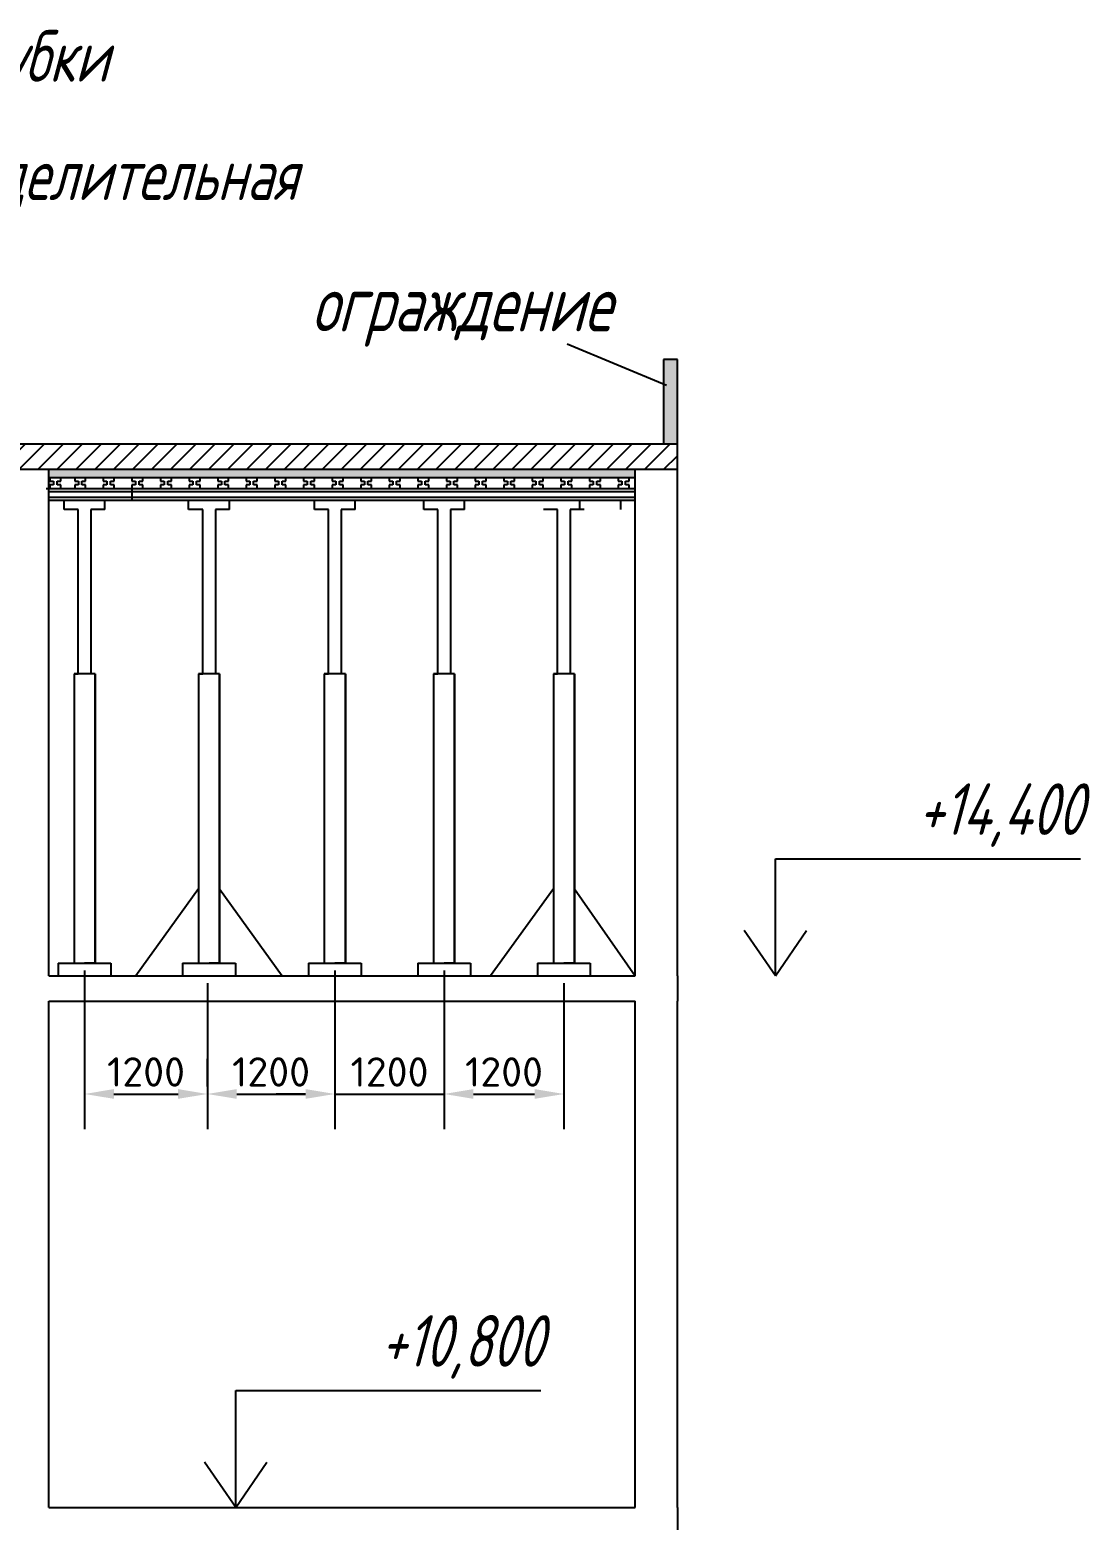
# Model space of a CAD drawing. Header units: millimetres. Extents: x 5763 to 12018931, y 39842 to 3600577.
# Drawn here: x 961939 to 970979, y 758712 to 771424 of the extents above; entities that cross this region are included whole.
import ezdxf

# ---------------------------------------------------------------- set-up
doc = ezdxf.new("R2010")
doc.units = ezdxf.units.MM
doc.layers.add('1SERV2', color=9, linetype='Continuous')
doc.styles.add('dim', font='romans.shx')
doc.styles.get("Standard").update_dxf_attribs({"font": 'romans.shx', "width": 0.7, "oblique": 15, "height": 500})
doc.dimstyles.new('СПДС', dxfattribs={"dimscale": 100, "dimtxt": 2.5, "dimasz": 2.5, "dimexe": 3, "dimexo": 0.625, "dimtad": 1, "dimdec": 0, "dimtxsty": 'dim', "dimcen": 2.5, "dimdle": 2, "dimaunit": 1, "dimadec": 1, "dimazin": 0, "dimtfac": 1, "dimtdec": 0, "dimtix": 1, "dimtmove": 0, "dimatfit": 3, "dimfxl": 3, "dimarcsym": 0})

# ---------------------------------------------------------------- blocks, each defined once
blk = doc.blocks.new('*D458')
at = {"color": 0, "lineweight": -2, "transparency": 16777216}
for p, q in [((963453, 763293), (963453, 762047)), ((964540, 763293), (964540, 762047)), ((963703, 762347), (964290, 762347))]:
    blk.add_line(p, q, dxfattribs=at)
at = {"color": 0, "transparency": 16777216}
for points in [[(963703, 762389), (963703, 762306), (963453, 762347)], [(964290, 762389), (964290, 762306), (964540, 762347)]]:
    blk.add_solid(points, dxfattribs=at)
at = {"layer": 'Defpoints', "color": 0, "transparency": 16777216}
for p in [(963453, 763356), (964540, 763356), (964540, 762347)]:
    blk.add_point(p, dxfattribs=at)
at = {"color": 0, "transparency": 16777216, "insert": (963996, 762535), "char_height": 250, "attachment_point": 5, "style": 'dim'}
blk.add_mtext('1200', dxfattribs=at)
blk = doc.blocks.new('*D466')
at = {"color": 0, "lineweight": -2, "transparency": 16777216}
for p, q in [((964540, 763401), (964540, 762047)), ((965471, 763401), (965471, 762047)), ((964290, 762347), (964040, 762347)), ((964540, 762347), (965471, 762347)), ((965721, 762347), (965971, 762347))]:
    blk.add_line(p, q, dxfattribs=at)
at = {"color": 0, "transparency": 16777216}
for points in [[(964290, 762389), (964290, 762306), (964540, 762347)], [(965721, 762389), (965721, 762306), (965471, 762347)]]:
    blk.add_solid(points, dxfattribs=at)
at = {"layer": 'Defpoints', "color": 0, "transparency": 16777216}
for p in [(964540, 763464), (965471, 763464), (965471, 762347)]:
    blk.add_point(p, dxfattribs=at)
at = {"color": 0, "transparency": 16777216, "insert": (965006, 762535), "char_height": 250, "attachment_point": 5, "style": 'dim'}
blk.add_mtext('1200', dxfattribs=at)
blk = doc.blocks.new('*D457')
at = {"color": 0, "lineweight": -2, "transparency": 16777216}
for p, q in [((965471, 763293), (965471, 762047)), ((966493, 763293), (966493, 762047)), ((965721, 762347), (966243, 762347))]:
    blk.add_line(p, q, dxfattribs=at)
at = {"color": 0, "transparency": 16777216}
for points in [[(965721, 762389), (965721, 762306), (965471, 762347)], [(966243, 762389), (966243, 762306), (966493, 762347)]]:
    blk.add_solid(points, dxfattribs=at)
at = {"layer": 'Defpoints', "color": 0, "transparency": 16777216}
for p in [(965471, 763356), (966493, 763356), (966493, 762347)]:
    blk.add_point(p, dxfattribs=at)
at = {"color": 0, "transparency": 16777216, "insert": (965982, 762535), "char_height": 250, "attachment_point": 5, "style": 'dim'}
blk.add_mtext('1200', dxfattribs=at)
blk = doc.blocks.new('*D467')
at = {"color": 0, "lineweight": -2, "transparency": 16777216}
for p, q in [((962406, 763401), (962406, 762047)), ((963453, 762410), (963453, 762647)), ((962656, 762347), (963203, 762347))]:
    blk.add_line(p, q, dxfattribs=at)
at = {"color": 0, "transparency": 16777216}
for points in [[(962656, 762389), (962656, 762306), (962406, 762347)], [(963203, 762389), (963203, 762306), (963453, 762347)]]:
    blk.add_solid(points, dxfattribs=at)
at = {"layer": 'Defpoints', "color": 0, "transparency": 16777216}
for p in [(962406, 763464), (963453, 762347), (963453, 762347)]:
    blk.add_point(p, dxfattribs=at)
at = {"color": 0, "transparency": 16777216, "insert": (962930, 762535), "char_height": 250, "attachment_point": 5, "style": 'dim'}
blk.add_mtext('1200', dxfattribs=at)

msp = doc.modelspace()

# ---------------------------------------------------------------- hatches: boundary and pattern name
h = msp.add_hatch(color=256)
h.dxf.hatch_style = 1
h.paths.add_polyline_path([(967460.44913, 768611.83633), (967340.44913, 768611.83633), (967340.44913, 767891.83633), (967460.44913, 767891.83633)])
h = msp.add_hatch()
h.set_pattern_fill('ANSI31', color=256, scale=36)
h.set_pattern_definition([(45, (428056.19, 63186.57), (-80.822305, 80.822305), [])])
h.paths.add_polyline_path([(967460.44913, 767891.83633), (959198.44913, 767891.83633), (952160.44913, 767891.83633), (952160.44913, 767675.83633), (967460.44913, 767675.83633)])
h = msp.add_hatch(color=256)
h.dxf.hatch_style = 1
h.paths.add_polyline_path([(961800.44913, 767675.83633), (960408.22418, 767675.83633), (960404.38867, 767605.83633), (961800.44913, 767605.83633)])
h.paths.add_polyline_path([(960408.22418, 767675.83633), (959558.44913, 767675.83633), (959558.44913, 767605.83633), (960062.44913, 767605.83633), (960404.38867, 767605.83633)])
h.paths.add_polyline_path([(967100.44913, 767675.83633), (962100.44913, 767675.83633), (962100.44913, 767605.83633), (967100.44913, 767605.83633)])

# ---------------------------------------------------------------- linework, layer by layer
for p, q in [((967366.85376, 768390.79682), (966519.35712, 768741.53551)), ((967460.44913, 768611.83633), (967340.44913, 768611.83633)), ((967340.44913, 768611.83633), (967340.44913, 767891.83633)), ((967460.44913, 767891.83633), (967460.44913, 768611.83633)), ((959198.44913, 767891.83633), (967460.44913, 767891.83633)), ((967460.44913, 763355.83633), (967460.44913, 767891.83633)), ((952160.44913, 767675.83633), (967460.44913, 767675.83633)), ((959558.44913, 767675.83633), (967100.44913, 767675.83633)), ((962100.44913, 767605.83633), (962100.44913, 767675.83633)), ((962100.44913, 763355.83633), (962100.44913, 767605.83633)), ((962100.44913, 767605.83633), (967100.44913, 767605.83633)), ((962109.38408, 767605.74629), (962109.38408, 767573.98368)), ((962109.38408, 767605.74629), (962109.38408, 767573.98368)), ((962109.38408, 767573.98368), (962140.38408, 767573.98368)), ((962109.38408, 767573.98368), (962140.38408, 767573.98368)), ((962140.38408, 767573.98368), (962140.38408, 767542.98368)), ((962140.38408, 767573.98368), (962140.38408, 767542.98368)), ((962171.38408, 767542.98368), (962171.38408, 767573.98368)), ((962171.38408, 767573.98368), (962202.38408, 767573.98368)), ((962171.38408, 767542.98368), (962171.38408, 767573.98368)), ((962171.38408, 767573.98368), (962202.38408, 767573.98368)), ((962202.38408, 767573.98368), (962202.38408, 767605.74629)), ((962202.38408, 767573.98368), (962202.38408, 767605.74629)), ((962322.20348, 767605.83633), (962322.20348, 767574.07373)), ((962322.20348, 767605.83633), (962322.20348, 767574.07373)), ((962322.20348, 767574.07373), (962353.20348, 767574.07373)), ((962322.20348, 767574.07373), (962353.20348, 767574.07373)), ((962353.20348, 767574.07373), (962353.20348, 767543.07373)), ((962353.20348, 767574.07373), (962353.20348, 767543.07373)), ((962384.20348, 767543.07373), (962384.20348, 767574.07373)), ((962384.20348, 767574.07373), (962415.20348, 767574.07373)), ((962384.20348, 767543.07373), (962384.20348, 767574.07373)), ((962384.20348, 767574.07373), (962415.20348, 767574.07373)), ((962415.20348, 767574.07373), (962415.20348, 767605.83633)), ((962415.20348, 767574.07373), (962415.20348, 767605.83633)), ((962566.02288, 767605.83633), (962566.02288, 767574.07373)), ((962566.02288, 767605.83633), (962566.02288, 767574.07373)), ((962566.02288, 767574.07373), (962597.02288, 767574.07373)), ((962566.02288, 767574.07373), (962597.02288, 767574.07373)), ((962597.02288, 767574.07373), (962597.02288, 767543.07373)), ((962597.02288, 767574.07373), (962597.02288, 767543.07373)), ((962628.02288, 767543.07373), (962628.02288, 767574.07373)), ((962628.02288, 767574.07373), (962659.02288, 767574.07373)), ((962628.02288, 767543.07373), (962628.02288, 767574.07373)), ((962628.02288, 767574.07373), (962659.02288, 767574.07373)), ((962659.02288, 767574.07373), (962659.02288, 767605.83633)), ((962659.02288, 767574.07373), (962659.02288, 767605.83633)), ((962809.84228, 767605.83633), (962809.84228, 767574.07373)), ((962809.84228, 767605.83633), (962809.84228, 767574.07373)), ((962809.84228, 767574.07373), (962840.84228, 767574.07373)), ((962809.84228, 767574.07373), (962840.84228, 767574.07373)), ((962840.84228, 767574.07373), (962840.84228, 767543.07373)), ((962840.84228, 767574.07373), (962840.84228, 767543.07373)), ((962871.84228, 767543.07373), (962871.84228, 767574.07373)), ((962871.84228, 767574.07373), (962902.84228, 767574.07373)), ((962871.84228, 767543.07373), (962871.84228, 767574.07373)), ((962871.84228, 767574.07373), (962902.84228, 767574.07373)), ((962902.84228, 767574.07373), (962902.84228, 767605.83633)), ((962902.84228, 767574.07373), (962902.84228, 767605.83633)), ((963053.66167, 767605.83633), (963053.66167, 767574.07373)), ((963053.66167, 767605.83633), (963053.66167, 767574.07373)), ((963053.66167, 767574.07373), (963084.66167, 767574.07373)), ((963053.66167, 767574.07373), (963084.66167, 767574.07373)), ((963084.66167, 767574.07373), (963084.66167, 767543.07373)), ((963084.66167, 767574.07373), (963084.66167, 767543.07373)), ((963115.66167, 767543.07373), (963115.66167, 767574.07373)), ((963115.66167, 767574.07373), (963146.66167, 767574.07373)), ((963115.66167, 767543.07373), (963115.66167, 767574.07373)), ((963115.66167, 767574.07373), (963146.66167, 767574.07373)), ((963146.66167, 767574.07373), (963146.66167, 767605.83633)), ((963146.66167, 767574.07373), (963146.66167, 767605.83633)), ((963297.48107, 767605.83633), (963297.48107, 767574.07373)), ((963297.48107, 767605.83633), (963297.48107, 767574.07373)), ((963297.48107, 767574.07373), (963328.48107, 767574.07373)), ((963297.48107, 767574.07373), (963328.48107, 767574.07373)), ((963328.48107, 767574.07373), (963328.48107, 767543.07373)), ((963328.48107, 767574.07373), (963328.48107, 767543.07373)), ((963359.48107, 767543.07373), (963359.48107, 767574.07373)), ((963359.48107, 767574.07373), (963390.48107, 767574.07373)), ((963359.48107, 767543.07373), (963359.48107, 767574.07373)), ((963359.48107, 767574.07373), (963390.48107, 767574.07373)), ((963390.48107, 767574.07373), (963390.48107, 767605.83633)), ((963390.48107, 767574.07373), (963390.48107, 767605.83633)), ((963541.30047, 767605.83633), (963541.30047, 767574.07373)), ((963541.30047, 767605.83633), (963541.30047, 767574.07373)), ((963541.30047, 767574.07373), (963572.30047, 767574.07373)), ((963541.30047, 767574.07373), (963572.30047, 767574.07373)), ((963572.30047, 767574.07373), (963572.30047, 767543.07373)), ((963572.30047, 767574.07373), (963572.30047, 767543.07373)), ((963603.30047, 767543.07373), (963603.30047, 767574.07373)), ((963603.30047, 767574.07373), (963634.30047, 767574.07373)), ((963603.30047, 767543.07373), (963603.30047, 767574.07373)), ((963603.30047, 767574.07373), (963634.30047, 767574.07373)), ((963634.30047, 767574.07373), (963634.30047, 767605.83633)), ((963634.30047, 767574.07373), (963634.30047, 767605.83633)), ((963785.11987, 767605.83633), (963785.11987, 767574.07373)), ((963785.11987, 767605.83633), (963785.11987, 767574.07373)), ((963785.11987, 767574.07373), (963816.11987, 767574.07373)), ((963785.11987, 767574.07373), (963816.11987, 767574.07373)), ((963816.11987, 767574.07373), (963816.11987, 767543.07373)), ((963816.11987, 767574.07373), (963816.11987, 767543.07373)), ((963847.11987, 767543.07373), (963847.11987, 767574.07373)), ((963847.11987, 767574.07373), (963878.11987, 767574.07373)), ((963847.11987, 767543.07373), (963847.11987, 767574.07373)), ((963847.11987, 767574.07373), (963878.11987, 767574.07373)), ((963878.11987, 767574.07373), (963878.11987, 767605.83633)), ((963878.11987, 767574.07373), (963878.11987, 767605.83633)), ((964028.93926, 767605.83633), (964028.93926, 767574.07373)), ((964028.93926, 767605.83633), (964028.93926, 767574.07373)), ((964028.93926, 767574.07373), (964059.93926, 767574.07373)), ((964028.93926, 767574.07373), (964059.93926, 767574.07373)), ((964059.93926, 767574.07373), (964059.93926, 767543.07373)), ((964059.93926, 767574.07373), (964059.93926, 767543.07373)), ((964090.93926, 767543.07373), (964090.93926, 767574.07373)), ((964090.93926, 767574.07373), (964121.93926, 767574.07373)), ((964090.93926, 767543.07373), (964090.93926, 767574.07373)), ((964090.93926, 767574.07373), (964121.93926, 767574.07373)), ((964121.93926, 767574.07373), (964121.93926, 767605.83633)), ((964121.93926, 767574.07373), (964121.93926, 767605.83633)), ((964272.75866, 767605.83633), (964272.75866, 767574.07373)), ((964272.75866, 767605.83633), (964272.75866, 767574.07373)), ((964272.75866, 767574.07373), (964303.75866, 767574.07373)), ((964272.75866, 767574.07373), (964303.75866, 767574.07373)), ((964303.75866, 767574.07373), (964303.75866, 767543.07373)), ((964303.75866, 767574.07373), (964303.75866, 767543.07373)), ((964334.75866, 767543.07373), (964334.75866, 767574.07373)), ((964334.75866, 767574.07373), (964365.75866, 767574.07373)), ((964334.75866, 767543.07373), (964334.75866, 767574.07373)), ((964334.75866, 767574.07373), (964365.75866, 767574.07373)), ((964365.75866, 767574.07373), (964365.75866, 767605.83633)), ((964365.75866, 767574.07373), (964365.75866, 767605.83633)), ((964516.57806, 767605.83633), (964516.57806, 767574.07373)), ((964516.57806, 767605.83633), (964516.57806, 767574.07373)), ((964516.57806, 767574.07373), (964547.57806, 767574.07373)), ((964516.57806, 767574.07373), (964547.57806, 767574.07373)), ((964547.57806, 767574.07373), (964547.57806, 767543.07373)), ((964547.57806, 767574.07373), (964547.57806, 767543.07373)), ((964578.57806, 767543.07373), (964578.57806, 767574.07373)), ((964578.57806, 767574.07373), (964609.57806, 767574.07373)), ((964578.57806, 767543.07373), (964578.57806, 767574.07373)), ((964578.57806, 767574.07373), (964609.57806, 767574.07373)), ((964609.57806, 767574.07373), (964609.57806, 767605.83633)), ((964609.57806, 767574.07373), (964609.57806, 767605.83633)), ((964760.39746, 767605.83633), (964760.39746, 767574.07373)), ((964760.39746, 767605.83633), (964760.39746, 767574.07373)), ((964760.39746, 767574.07373), (964791.39746, 767574.07373)), ((964760.39746, 767574.07373), (964791.39746, 767574.07373)), ((964791.39746, 767574.07373), (964791.39746, 767543.07373)), ((964791.39746, 767574.07373), (964791.39746, 767543.07373)), ((964822.39746, 767543.07373), (964822.39746, 767574.07373)), ((964822.39746, 767574.07373), (964853.39746, 767574.07373)), ((964822.39746, 767543.07373), (964822.39746, 767574.07373)), ((964822.39746, 767574.07373), (964853.39746, 767574.07373)), ((964853.39746, 767574.07373), (964853.39746, 767605.83633)), ((964853.39746, 767574.07373), (964853.39746, 767605.83633)), ((965004.21686, 767605.83633), (965004.21686, 767574.07373)), ((965004.21686, 767605.83633), (965004.21686, 767574.07373)), ((965004.21686, 767574.07373), (965035.21686, 767574.07373)), ((965004.21686, 767574.07373), (965035.21686, 767574.07373)), ((965035.21686, 767574.07373), (965035.21686, 767543.07373)), ((965035.21686, 767574.07373), (965035.21686, 767543.07373)), ((965066.21686, 767543.07373), (965066.21686, 767574.07373)), ((965066.21686, 767574.07373), (965097.21686, 767574.07373)), ((965066.21686, 767543.07373), (965066.21686, 767574.07373)), ((965066.21686, 767574.07373), (965097.21686, 767574.07373)), ((965097.21686, 767574.07373), (965097.21686, 767605.83633)), ((965097.21686, 767574.07373), (965097.21686, 767605.83633)), ((965248.03625, 767605.83633), (965248.03625, 767574.07373)), ((965248.03625, 767605.83633), (965248.03625, 767574.07373)), ((965248.03625, 767574.07373), (965279.03625, 767574.07373)), ((965248.03625, 767574.07373), (965279.03625, 767574.07373)), ((965279.03625, 767574.07373), (965279.03625, 767543.07373)), ((965279.03625, 767574.07373), (965279.03625, 767543.07373)), ((965310.03625, 767543.07373), (965310.03625, 767574.07373)), ((965310.03625, 767574.07373), (965341.03625, 767574.07373)), ((965310.03625, 767543.07373), (965310.03625, 767574.07373)), ((965310.03625, 767574.07373), (965341.03625, 767574.07373)), ((965341.03625, 767574.07373), (965341.03625, 767605.83633)), ((965341.03625, 767574.07373), (965341.03625, 767605.83633)), ((965491.85565, 767605.83633), (965491.85565, 767574.07373)), ((965491.85565, 767605.83633), (965491.85565, 767574.07373)), ((965491.85565, 767574.07373), (965522.85565, 767574.07373)), ((965491.85565, 767574.07373), (965522.85565, 767574.07373)), ((965522.85565, 767574.07373), (965522.85565, 767543.07373)), ((965522.85565, 767574.07373), (965522.85565, 767543.07373)), ((965553.85565, 767543.07373), (965553.85565, 767574.07373)), ((965553.85565, 767574.07373), (965584.85565, 767574.07373)), ((965553.85565, 767543.07373), (965553.85565, 767574.07373)), ((965553.85565, 767574.07373), (965584.85565, 767574.07373)), ((965584.85565, 767574.07373), (965584.85565, 767605.83633)), ((965584.85565, 767574.07373), (965584.85565, 767605.83633)), ((965735.67505, 767605.83633), (965735.67505, 767574.07373)), ((965735.67505, 767605.83633), (965735.67505, 767574.07373)), ((965735.67505, 767574.07373), (965766.67505, 767574.07373)), ((965735.67505, 767574.07373), (965766.67505, 767574.07373)), ((965766.67505, 767574.07373), (965766.67505, 767543.07373)), ((965766.67505, 767574.07373), (965766.67505, 767543.07373)), ((965797.67505, 767543.07373), (965797.67505, 767574.07373)), ((965797.67505, 767574.07373), (965828.67505, 767574.07373)), ((965797.67505, 767543.07373), (965797.67505, 767574.07373)), ((965797.67505, 767574.07373), (965828.67505, 767574.07373)), ((965828.67505, 767574.07373), (965828.67505, 767605.83633)), ((965828.67505, 767574.07373), (965828.67505, 767605.83633)), ((965979.49445, 767605.83633), (965979.49445, 767574.07373)), ((965979.49445, 767605.83633), (965979.49445, 767574.07373)), ((965979.49445, 767605.83633), (965979.49445, 767574.07373)), ((965979.49445, 767574.07373), (966010.49445, 767574.07373)), ((965979.49445, 767574.07373), (966010.49445, 767574.07373)), ((965979.49445, 767574.07373), (966010.49445, 767574.07373)), ((966010.49445, 767574.07373), (966010.49445, 767543.07373)), ((966010.49445, 767574.07373), (966010.49445, 767543.07373)), ((966010.49445, 767574.07373), (966010.49445, 767543.07373)), ((966041.49445, 767543.07373), (966041.49445, 767574.07373)), ((966041.49445, 767574.07373), (966072.49445, 767574.07373)), ((966041.49445, 767543.07373), (966041.49445, 767574.07373)), ((966041.49445, 767574.07373), (966072.49445, 767574.07373)), ((966041.49445, 767543.07373), (966041.49445, 767574.07373)), ((966041.49445, 767574.07373), (966072.49445, 767574.07373)), ((966072.49445, 767574.07373), (966072.49445, 767605.83633)), ((966072.49445, 767574.07373), (966072.49445, 767605.83633)), ((966072.49445, 767574.07373), (966072.49445, 767605.83633)), ((966223.31385, 767605.83633), (966223.31385, 767574.07373)), ((966223.31385, 767605.83633), (966223.31385, 767574.07373)), ((966223.31385, 767605.83633), (966223.31385, 767574.07373)), ((966223.31385, 767605.83633), (966223.31385, 767574.07373)), ((966223.31385, 767574.07373), (966254.31385, 767574.07373)), ((966223.31385, 767574.07373), (966254.31385, 767574.07373)), ((966223.31385, 767574.07373), (966254.31385, 767574.07373)), ((966223.31385, 767574.07373), (966254.31385, 767574.07373)), ((966254.31385, 767574.07373), (966254.31385, 767543.07373)), ((966254.31385, 767574.07373), (966254.31385, 767543.07373)), ((966254.31385, 767574.07373), (966254.31385, 767543.07373)), ((966254.31385, 767574.07373), (966254.31385, 767543.07373)), ((966285.31385, 767543.07373), (966285.31385, 767574.07373)), ((966285.31385, 767574.07373), (966316.31385, 767574.07373)), ((966285.31385, 767543.07373), (966285.31385, 767574.07373)), ((966285.31385, 767574.07373), (966316.31385, 767574.07373)), ((966285.31385, 767543.07373), (966285.31385, 767574.07373)), ((966285.31385, 767574.07373), (966316.31385, 767574.07373)), ((966285.31385, 767543.07373), (966285.31385, 767574.07373)), ((966285.31385, 767574.07373), (966316.31385, 767574.07373)), ((966316.31385, 767574.07373), (966316.31385, 767605.83633)), ((966316.31385, 767574.07373), (966316.31385, 767605.83633)), ((966316.31385, 767574.07373), (966316.31385, 767605.83633)), ((966316.31385, 767574.07373), (966316.31385, 767605.83633)), ((966467.13324, 767605.83633), (966467.13324, 767574.07373)), ((966467.13324, 767605.83633), (966467.13324, 767574.07373)), ((966467.13324, 767605.83633), (966467.13324, 767574.07373)), ((966467.13324, 767574.07373), (966498.13324, 767574.07373)), ((966467.13324, 767574.07373), (966498.13324, 767574.07373)), ((966467.13324, 767574.07373), (966498.13324, 767574.07373)), ((966498.13324, 767574.07373), (966498.13324, 767543.07373)), ((966498.13324, 767574.07373), (966498.13324, 767543.07373)), ((966498.13324, 767574.07373), (966498.13324, 767543.07373)), ((966529.13324, 767543.07373), (966529.13324, 767574.07373)), ((966529.13324, 767574.07373), (966560.13324, 767574.07373)), ((966529.13324, 767543.07373), (966529.13324, 767574.07373)), ((966529.13324, 767574.07373), (966560.13324, 767574.07373)), ((966529.13324, 767543.07373), (966529.13324, 767574.07373)), ((966529.13324, 767574.07373), (966560.13324, 767574.07373)), ((966560.13324, 767574.07373), (966560.13324, 767605.83633)), ((966560.13324, 767574.07373), (966560.13324, 767605.83633)), ((966560.13324, 767574.07373), (966560.13324, 767605.83633)), ((966710.95264, 767605.83633), (966710.95264, 767574.07373)), ((966710.95264, 767605.83633), (966710.95264, 767574.07373)), ((966710.95264, 767574.07373), (966741.95264, 767574.07373)), ((966710.95264, 767574.07373), (966741.95264, 767574.07373)), ((966741.95264, 767574.07373), (966741.95264, 767543.07373)), ((966741.95264, 767574.07373), (966741.95264, 767543.07373)), ((966772.95264, 767543.07373), (966772.95264, 767574.07373)), ((966772.95264, 767574.07373), (966803.95264, 767574.07373)), ((966772.95264, 767543.07373), (966772.95264, 767574.07373)), ((966772.95264, 767574.07373), (966803.95264, 767574.07373)), ((966803.95264, 767574.07373), (966803.95264, 767605.83633)), ((966803.95264, 767574.07373), (966803.95264, 767605.83633)), ((966954.77204, 767605.83633), (966954.77204, 767574.07373)), ((966954.77204, 767574.07373), (966985.77204, 767574.07373)), ((966985.77204, 767574.07373), (966985.77204, 767543.07373)), ((967016.77204, 767543.07373), (967016.77204, 767574.07373)), ((967016.77204, 767574.07373), (967047.77204, 767574.07373)), ((967047.77204, 767574.07373), (967047.77204, 767605.83633)), ((967100.44913, 763355.83633), (967100.44913, 767675.83633)), ((962078.38408, 767512.07373), (962109.38408, 767512.07373)), ((962078.38408, 767512.07373), (962109.38408, 767512.07373)), ((962100.44913, 767512.16378), (967100.44913, 767512.16378)), ((962100.44913, 767487.16378), (962809.84228, 767487.16378)), ((962140.38408, 767542.98368), (962109.38408, 767542.98368)), ((962109.38408, 767542.98368), (962109.38408, 767511.98368)), ((962140.38408, 767542.98368), (962109.38408, 767542.98368)), ((962109.38408, 767542.98368), (962109.38408, 767511.98368)), ((962109.38408, 767512.07373), (962140.38408, 767512.07373)), ((962109.38408, 767512.07373), (962140.38408, 767512.07373)), ((962140.38408, 767512.07373), (962171.38408, 767512.07373)), ((962140.38408, 767512.07373), (962171.38408, 767512.07373)), ((962202.38408, 767542.98368), (962171.38408, 767542.98368)), ((962202.38408, 767542.98368), (962171.38408, 767542.98368)), ((962202.38408, 767511.98368), (962202.38408, 767542.98368)), ((962202.38408, 767511.98368), (962202.38408, 767542.98368)), ((962353.20348, 767543.07373), (962322.20348, 767543.07373)), ((962322.20348, 767543.07373), (962322.20348, 767512.07373)), ((962353.20348, 767543.07373), (962322.20348, 767543.07373)), ((962322.20348, 767543.07373), (962322.20348, 767512.07373)), ((962322.20348, 767512.07373), (962353.20348, 767512.07373)), ((962322.20348, 767512.07373), (962353.20348, 767512.07373)), ((962353.20348, 767512.07373), (962384.20348, 767512.07373)), ((962353.20348, 767512.07373), (962384.20348, 767512.07373)), ((962415.20348, 767543.07373), (962384.20348, 767543.07373)), ((962415.20348, 767543.07373), (962384.20348, 767543.07373)), ((962384.20348, 767512.07373), (962415.20348, 767512.07373)), ((962384.20348, 767512.07373), (962415.20348, 767512.07373)), ((962415.20348, 767512.07373), (962415.20348, 767543.07373)), ((962415.20348, 767512.07373), (962415.20348, 767543.07373)), ((962597.02288, 767543.07373), (962566.02288, 767543.07373)), ((962566.02288, 767543.07373), (962566.02288, 767512.07373)), ((962597.02288, 767543.07373), (962566.02288, 767543.07373)), ((962566.02288, 767543.07373), (962566.02288, 767512.07373)), ((962566.02288, 767512.07373), (962597.02288, 767512.07373)), ((962566.02288, 767512.07373), (962597.02288, 767512.07373)), ((962597.02288, 767512.07373), (962628.02288, 767512.07373)), ((962597.02288, 767512.07373), (962628.02288, 767512.07373)), ((962659.02288, 767543.07373), (962628.02288, 767543.07373)), ((962659.02288, 767543.07373), (962628.02288, 767543.07373)), ((962628.02288, 767512.07373), (962659.02288, 767512.07373)), ((962628.02288, 767512.07373), (962659.02288, 767512.07373)), ((962659.02288, 767512.07373), (962659.02288, 767543.07373)), ((962659.02288, 767512.07373), (962659.02288, 767543.07373)), ((962840.84228, 767543.07373), (962809.84228, 767543.07373)), ((962809.84228, 767543.07373), (962809.84228, 767512.07373)), ((962840.84228, 767543.07373), (962809.84228, 767543.07373)), ((962809.84228, 767543.07373), (962809.84228, 767512.07373)), ((962809.84228, 767512.07373), (962840.84228, 767512.07373)), ((962809.84228, 767512.07373), (962840.84228, 767512.07373)), ((962809.84228, 767512.07373), (962809.84228, 767412.16378)), ((962809.84228, 767487.16378), (967100.44913, 767487.16378)), ((962840.84228, 767512.07373), (962871.84228, 767512.07373)), ((962840.84228, 767512.07373), (962871.84228, 767512.07373)), ((962902.84228, 767543.07373), (962871.84228, 767543.07373)), ((962902.84228, 767543.07373), (962871.84228, 767543.07373)), ((962871.84228, 767512.07373), (962902.84228, 767512.07373)), ((962871.84228, 767512.07373), (962902.84228, 767512.07373)), ((962902.84228, 767512.07373), (962902.84228, 767543.07373)), ((962902.84228, 767512.07373), (962902.84228, 767543.07373)), ((963084.66167, 767543.07373), (963053.66167, 767543.07373)), ((963053.66167, 767543.07373), (963053.66167, 767512.07373)), ((963084.66167, 767543.07373), (963053.66167, 767543.07373)), ((963053.66167, 767543.07373), (963053.66167, 767512.07373)), ((963053.66167, 767512.07373), (963084.66167, 767512.07373)), ((963053.66167, 767512.07373), (963084.66167, 767512.07373)), ((963084.66167, 767512.07373), (963115.66167, 767512.07373)), ((963084.66167, 767512.07373), (963115.66167, 767512.07373)), ((963146.66167, 767543.07373), (963115.66167, 767543.07373)), ((963146.66167, 767543.07373), (963115.66167, 767543.07373)), ((963115.66167, 767512.07373), (963146.66167, 767512.07373)), ((963115.66167, 767512.07373), (963146.66167, 767512.07373)), ((963146.66167, 767512.07373), (963146.66167, 767543.07373)), ((963146.66167, 767512.07373), (963146.66167, 767543.07373)), ((963328.48107, 767543.07373), (963297.48107, 767543.07373)), ((963297.48107, 767543.07373), (963297.48107, 767512.07373)), ((963328.48107, 767543.07373), (963297.48107, 767543.07373)), ((963297.48107, 767543.07373), (963297.48107, 767512.07373)), ((963297.48107, 767512.07373), (963328.48107, 767512.07373)), ((963297.48107, 767512.07373), (963328.48107, 767512.07373)), ((963328.48107, 767512.07373), (963359.48107, 767512.07373)), ((963328.48107, 767512.07373), (963359.48107, 767512.07373)), ((963390.48107, 767543.07373), (963359.48107, 767543.07373)), ((963390.48107, 767543.07373), (963359.48107, 767543.07373)), ((963359.48107, 767512.07373), (963390.48107, 767512.07373)), ((963359.48107, 767512.07373), (963390.48107, 767512.07373)), ((963390.48107, 767512.07373), (963390.48107, 767543.07373)), ((963390.48107, 767512.07373), (963390.48107, 767543.07373)), ((963572.30047, 767543.07373), (963541.30047, 767543.07373)), ((963541.30047, 767543.07373), (963541.30047, 767512.07373)), ((963572.30047, 767543.07373), (963541.30047, 767543.07373)), ((963541.30047, 767543.07373), (963541.30047, 767512.07373)), ((963541.30047, 767512.07373), (963572.30047, 767512.07373)), ((963541.30047, 767512.07373), (963572.30047, 767512.07373)), ((963572.30047, 767512.07373), (963603.30047, 767512.07373)), ((963572.30047, 767512.07373), (963603.30047, 767512.07373)), ((963634.30047, 767543.07373), (963603.30047, 767543.07373)), ((963634.30047, 767543.07373), (963603.30047, 767543.07373)), ((963603.30047, 767512.07373), (963634.30047, 767512.07373)), ((963603.30047, 767512.07373), (963634.30047, 767512.07373)), ((963634.30047, 767512.07373), (963634.30047, 767543.07373)), ((963634.30047, 767512.07373), (963634.30047, 767543.07373)), ((963816.11987, 767543.07373), (963785.11987, 767543.07373)), ((963785.11987, 767543.07373), (963785.11987, 767512.07373)), ((963816.11987, 767543.07373), (963785.11987, 767543.07373)), ((963785.11987, 767543.07373), (963785.11987, 767512.07373)), ((963785.11987, 767512.07373), (963816.11987, 767512.07373)), ((963785.11987, 767512.07373), (963816.11987, 767512.07373)), ((963816.11987, 767512.07373), (963847.11987, 767512.07373)), ((963816.11987, 767512.07373), (963847.11987, 767512.07373)), ((963878.11987, 767543.07373), (963847.11987, 767543.07373)), ((963878.11987, 767543.07373), (963847.11987, 767543.07373)), ((963847.11987, 767512.07373), (963878.11987, 767512.07373)), ((963847.11987, 767512.07373), (963878.11987, 767512.07373)), ((963878.11987, 767512.07373), (963878.11987, 767543.07373)), ((963878.11987, 767512.07373), (963878.11987, 767543.07373)), ((964059.93926, 767543.07373), (964028.93926, 767543.07373)), ((964028.93926, 767543.07373), (964028.93926, 767512.07373)), ((964059.93926, 767543.07373), (964028.93926, 767543.07373)), ((964028.93926, 767543.07373), (964028.93926, 767512.07373)), ((964028.93926, 767512.07373), (964059.93926, 767512.07373)), ((964028.93926, 767512.07373), (964059.93926, 767512.07373)), ((964059.93926, 767512.07373), (964090.93926, 767512.07373)), ((964059.93926, 767512.07373), (964090.93926, 767512.07373)), ((964121.93926, 767543.07373), (964090.93926, 767543.07373)), ((964121.93926, 767543.07373), (964090.93926, 767543.07373)), ((964090.93926, 767512.07373), (964121.93926, 767512.07373)), ((964090.93926, 767512.07373), (964121.93926, 767512.07373)), ((964121.93926, 767512.07373), (964121.93926, 767543.07373)), ((964121.93926, 767512.07373), (964121.93926, 767543.07373)), ((964303.75866, 767543.07373), (964272.75866, 767543.07373)), ((964272.75866, 767543.07373), (964272.75866, 767512.07373)), ((964303.75866, 767543.07373), (964272.75866, 767543.07373)), ((964272.75866, 767543.07373), (964272.75866, 767512.07373)), ((964272.75866, 767512.07373), (964303.75866, 767512.07373)), ((964272.75866, 767512.07373), (964303.75866, 767512.07373)), ((964303.75866, 767512.07373), (964334.75866, 767512.07373)), ((964303.75866, 767512.07373), (964334.75866, 767512.07373)), ((964365.75866, 767543.07373), (964334.75866, 767543.07373)), ((964365.75866, 767543.07373), (964334.75866, 767543.07373)), ((964334.75866, 767512.07373), (964365.75866, 767512.07373)), ((964334.75866, 767512.07373), (964365.75866, 767512.07373)), ((964365.75866, 767512.07373), (964365.75866, 767543.07373)), ((964365.75866, 767512.07373), (964365.75866, 767543.07373)), ((964547.57806, 767543.07373), (964516.57806, 767543.07373)), ((964516.57806, 767543.07373), (964516.57806, 767512.07373)), ((964547.57806, 767543.07373), (964516.57806, 767543.07373)), ((964516.57806, 767543.07373), (964516.57806, 767512.07373)), ((964516.57806, 767512.07373), (964547.57806, 767512.07373)), ((964516.57806, 767512.07373), (964547.57806, 767512.07373)), ((964547.57806, 767512.07373), (964578.57806, 767512.07373)), ((964547.57806, 767512.07373), (964578.57806, 767512.07373)), ((964609.57806, 767543.07373), (964578.57806, 767543.07373)), ((964609.57806, 767543.07373), (964578.57806, 767543.07373)), ((964578.57806, 767512.07373), (964609.57806, 767512.07373)), ((964578.57806, 767512.07373), (964609.57806, 767512.07373)), ((964609.57806, 767512.07373), (964609.57806, 767543.07373)), ((964609.57806, 767512.07373), (964609.57806, 767543.07373)), ((964791.39746, 767543.07373), (964760.39746, 767543.07373)), ((964760.39746, 767543.07373), (964760.39746, 767512.07373)), ((964791.39746, 767543.07373), (964760.39746, 767543.07373)), ((964760.39746, 767543.07373), (964760.39746, 767512.07373)), ((964760.39746, 767512.07373), (964791.39746, 767512.07373)), ((964760.39746, 767512.07373), (964791.39746, 767512.07373)), ((964791.39746, 767512.07373), (964822.39746, 767512.07373)), ((964791.39746, 767512.07373), (964822.39746, 767512.07373)), ((964853.39746, 767543.07373), (964822.39746, 767543.07373)), ((964853.39746, 767543.07373), (964822.39746, 767543.07373)), ((964822.39746, 767512.07373), (964853.39746, 767512.07373)), ((964822.39746, 767512.07373), (964853.39746, 767512.07373)), ((964853.39746, 767512.07373), (964853.39746, 767543.07373)), ((964853.39746, 767512.07373), (964853.39746, 767543.07373)), ((965035.21686, 767543.07373), (965004.21686, 767543.07373)), ((965004.21686, 767543.07373), (965004.21686, 767512.07373)), ((965035.21686, 767543.07373), (965004.21686, 767543.07373)), ((965004.21686, 767543.07373), (965004.21686, 767512.07373)), ((965004.21686, 767512.07373), (965035.21686, 767512.07373)), ((965004.21686, 767512.07373), (965035.21686, 767512.07373)), ((965035.21686, 767512.07373), (965066.21686, 767512.07373)), ((965035.21686, 767512.07373), (965066.21686, 767512.07373)), ((965097.21686, 767543.07373), (965066.21686, 767543.07373)), ((965097.21686, 767543.07373), (965066.21686, 767543.07373)), ((965066.21686, 767512.07373), (965097.21686, 767512.07373)), ((965066.21686, 767512.07373), (965097.21686, 767512.07373)), ((965097.21686, 767512.07373), (965097.21686, 767543.07373)), ((965097.21686, 767512.07373), (965097.21686, 767543.07373)), ((965279.03625, 767543.07373), (965248.03625, 767543.07373)), ((965248.03625, 767543.07373), (965248.03625, 767512.07373)), ((965279.03625, 767543.07373), (965248.03625, 767543.07373)), ((965248.03625, 767543.07373), (965248.03625, 767512.07373)), ((965248.03625, 767512.07373), (965279.03625, 767512.07373)), ((965248.03625, 767512.07373), (965279.03625, 767512.07373)), ((965279.03625, 767512.07373), (965310.03625, 767512.07373)), ((965279.03625, 767512.07373), (965310.03625, 767512.07373)), ((965341.03625, 767543.07373), (965310.03625, 767543.07373)), ((965341.03625, 767543.07373), (965310.03625, 767543.07373)), ((965310.03625, 767512.07373), (965341.03625, 767512.07373)), ((965310.03625, 767512.07373), (965341.03625, 767512.07373)), ((965341.03625, 767512.07373), (965341.03625, 767543.07373)), ((965341.03625, 767512.07373), (965341.03625, 767543.07373)), ((965522.85565, 767543.07373), (965491.85565, 767543.07373)), ((965491.85565, 767543.07373), (965491.85565, 767512.07373)), ((965522.85565, 767543.07373), (965491.85565, 767543.07373)), ((965491.85565, 767543.07373), (965491.85565, 767512.07373)), ((965491.85565, 767512.07373), (965522.85565, 767512.07373)), ((965491.85565, 767512.07373), (965522.85565, 767512.07373)), ((965522.85565, 767512.07373), (965553.85565, 767512.07373)), ((965522.85565, 767512.07373), (965553.85565, 767512.07373)), ((965584.85565, 767543.07373), (965553.85565, 767543.07373)), ((965584.85565, 767543.07373), (965553.85565, 767543.07373)), ((965553.85565, 767512.07373), (965584.85565, 767512.07373)), ((965553.85565, 767512.07373), (965584.85565, 767512.07373)), ((965584.85565, 767512.07373), (965584.85565, 767543.07373)), ((965584.85565, 767512.07373), (965584.85565, 767543.07373)), ((965766.67505, 767543.07373), (965735.67505, 767543.07373)), ((965735.67505, 767543.07373), (965735.67505, 767512.07373)), ((965766.67505, 767543.07373), (965735.67505, 767543.07373)), ((965735.67505, 767543.07373), (965735.67505, 767512.07373)), ((965735.67505, 767512.07373), (965766.67505, 767512.07373)), ((965735.67505, 767512.07373), (965766.67505, 767512.07373)), ((965766.67505, 767512.07373), (965797.67505, 767512.07373)), ((965766.67505, 767512.07373), (965797.67505, 767512.07373)), ((965828.67505, 767543.07373), (965797.67505, 767543.07373)), ((965828.67505, 767543.07373), (965797.67505, 767543.07373)), ((965797.67505, 767512.07373), (965828.67505, 767512.07373)), ((965797.67505, 767512.07373), (965828.67505, 767512.07373)), ((965828.67505, 767512.07373), (965828.67505, 767543.07373)), ((965828.67505, 767512.07373), (965828.67505, 767543.07373)), ((966010.49445, 767543.07373), (965979.49445, 767543.07373)), ((965979.49445, 767543.07373), (965979.49445, 767512.07373)), ((966010.49445, 767543.07373), (965979.49445, 767543.07373)), ((965979.49445, 767543.07373), (965979.49445, 767512.07373)), ((966010.49445, 767543.07373), (965979.49445, 767543.07373)), ((965979.49445, 767543.07373), (965979.49445, 767512.07373)), ((965979.49445, 767512.07373), (966010.49445, 767512.07373)), ((965979.49445, 767512.07373), (966010.49445, 767512.07373)), ((965979.49445, 767512.07373), (966010.49445, 767512.07373)), ((966010.49445, 767512.07373), (966041.49445, 767512.07373)), ((966010.49445, 767512.07373), (966041.49445, 767512.07373)), ((966010.49445, 767512.07373), (966041.49445, 767512.07373)), ((966072.49445, 767543.07373), (966041.49445, 767543.07373)), ((966072.49445, 767543.07373), (966041.49445, 767543.07373)), ((966072.49445, 767543.07373), (966041.49445, 767543.07373)), ((966041.49445, 767512.07373), (966072.49445, 767512.07373)), ((966041.49445, 767512.07373), (966072.49445, 767512.07373)), ((966041.49445, 767512.07373), (966072.49445, 767512.07373)), ((966072.49445, 767512.07373), (966072.49445, 767543.07373)), ((966072.49445, 767512.07373), (966072.49445, 767543.07373)), ((966072.49445, 767512.07373), (966072.49445, 767543.07373)), ((966254.31385, 767543.07373), (966223.31385, 767543.07373)), ((966223.31385, 767543.07373), (966223.31385, 767512.07373)), ((966254.31385, 767543.07373), (966223.31385, 767543.07373)), ((966223.31385, 767543.07373), (966223.31385, 767512.07373)), ((966254.31385, 767543.07373), (966223.31385, 767543.07373)), ((966223.31385, 767543.07373), (966223.31385, 767512.07373)), ((966254.31385, 767543.07373), (966223.31385, 767543.07373)), ((966223.31385, 767543.07373), (966223.31385, 767512.07373)), ((966223.31385, 767512.07373), (966254.31385, 767512.07373)), ((966223.31385, 767512.07373), (966254.31385, 767512.07373)), ((966223.31385, 767512.07373), (966254.31385, 767512.07373)), ((966223.31385, 767512.07373), (966254.31385, 767512.07373)), ((966254.31385, 767512.07373), (966285.31385, 767512.07373)), ((966254.31385, 767512.07373), (966285.31385, 767512.07373)), ((966254.31385, 767512.07373), (966285.31385, 767512.07373)), ((966254.31385, 767512.07373), (966285.31385, 767512.07373)), ((966316.31385, 767543.07373), (966285.31385, 767543.07373)), ((966316.31385, 767543.07373), (966285.31385, 767543.07373)), ((966316.31385, 767543.07373), (966285.31385, 767543.07373)), ((966316.31385, 767543.07373), (966285.31385, 767543.07373)), ((966285.31385, 767512.07373), (966316.31385, 767512.07373)), ((966285.31385, 767512.07373), (966316.31385, 767512.07373)), ((966285.31385, 767512.07373), (966316.31385, 767512.07373)), ((966285.31385, 767512.07373), (966316.31385, 767512.07373)), ((966316.31385, 767512.07373), (966316.31385, 767543.07373)), ((966316.31385, 767512.07373), (966316.31385, 767543.07373)), ((966316.31385, 767512.07373), (966316.31385, 767543.07373)), ((966316.31385, 767512.07373), (966316.31385, 767543.07373)), ((966498.13324, 767543.07373), (966467.13324, 767543.07373)), ((966467.13324, 767543.07373), (966467.13324, 767512.07373)), ((966498.13324, 767543.07373), (966467.13324, 767543.07373)), ((966467.13324, 767543.07373), (966467.13324, 767512.07373)), ((966498.13324, 767543.07373), (966467.13324, 767543.07373)), ((966467.13324, 767543.07373), (966467.13324, 767512.07373)), ((966467.13324, 767512.07373), (966498.13324, 767512.07373)), ((966467.13324, 767512.07373), (966498.13324, 767512.07373)), ((966467.13324, 767512.07373), (966498.13324, 767512.07373)), ((966498.13324, 767512.07373), (966529.13324, 767512.07373)), ((966498.13324, 767512.07373), (966529.13324, 767512.07373)), ((966498.13324, 767512.07373), (966529.13324, 767512.07373)), ((966560.13324, 767543.07373), (966529.13324, 767543.07373)), ((966560.13324, 767543.07373), (966529.13324, 767543.07373)), ((966560.13324, 767543.07373), (966529.13324, 767543.07373)), ((966529.13324, 767512.07373), (966560.13324, 767512.07373)), ((966529.13324, 767512.07373), (966560.13324, 767512.07373)), ((966529.13324, 767512.07373), (966560.13324, 767512.07373)), ((966560.13324, 767512.07373), (966560.13324, 767543.07373)), ((966560.13324, 767512.07373), (966560.13324, 767543.07373)), ((966560.13324, 767512.07373), (966560.13324, 767543.07373)), ((966741.95264, 767543.07373), (966710.95264, 767543.07373)), ((966710.95264, 767543.07373), (966710.95264, 767512.07373)), ((966741.95264, 767543.07373), (966710.95264, 767543.07373)), ((966710.95264, 767543.07373), (966710.95264, 767512.07373)), ((966710.95264, 767512.07373), (966741.95264, 767512.07373)), ((966710.95264, 767512.07373), (966741.95264, 767512.07373)), ((966741.95264, 767512.07373), (966772.95264, 767512.07373)), ((966741.95264, 767512.07373), (966772.95264, 767512.07373)), ((966803.95264, 767543.07373), (966772.95264, 767543.07373)), ((966803.95264, 767543.07373), (966772.95264, 767543.07373)), ((966772.95264, 767512.07373), (966803.95264, 767512.07373)), ((966772.95264, 767512.07373), (966803.95264, 767512.07373)), ((966803.95264, 767512.07373), (966803.95264, 767543.07373)), ((966803.95264, 767512.07373), (966803.95264, 767543.07373)), ((966985.77204, 767543.07373), (966954.77204, 767543.07373)), ((966954.77204, 767543.07373), (966954.77204, 767512.07373)), ((966954.77204, 767512.07373), (966985.77204, 767512.07373)), ((966985.77204, 767512.07373), (967016.77204, 767512.07373)), ((967047.77204, 767543.07373), (967016.77204, 767543.07373)), ((967016.77204, 767512.07373), (967047.77204, 767512.07373)), ((967047.77204, 767512.07373), (967047.77204, 767543.07373)), ((962100.44913, 767437.16378), (962809.84228, 767437.16378)), ((962100.44913, 767412.16378), (967100.44913, 767412.16378)), ((962232.10637, 767333.37222), (962232.10637, 767412.16378)), ((962352.10637, 767333.37222), (962232.10637, 767333.37222)), ((962580.10637, 767333.37222), (962460.10637, 767333.37222)), ((962580.10637, 767333.37222), (962580.10637, 767412.16378)), ((962809.84228, 767437.16378), (967100.44913, 767437.16378)), ((963293.15407, 767333.37222), (963293.15407, 767412.16378)), ((963413.15407, 767333.37222), (963293.15407, 767333.37222)), ((963641.15407, 767333.37222), (963521.15407, 767333.37222)), ((963641.15407, 767333.37222), (963641.15407, 767412.16378)), ((964365.75866, 767333.37222), (964365.75866, 767412.16378)), ((964485.75866, 767333.37222), (964365.75866, 767333.37222)), ((964713.75866, 767333.37222), (964593.75866, 767333.37222)), ((964713.75866, 767333.37222), (964713.75866, 767412.16378)), ((965297.28452, 767333.37222), (965297.28452, 767412.16378)), ((965417.28452, 767333.37222), (965297.28452, 767333.37222)), ((965645.28452, 767333.37222), (965525.28452, 767333.37222)), ((965645.28452, 767333.37222), (965645.28452, 767412.16378)), ((966438.58445, 767333.37222), (966318.58445, 767333.37222)), ((966666.58445, 767333.37222), (966546.58445, 767333.37222)), ((966629.18599, 767333.37222), (966629.18599, 767412.16378)), ((966977.18599, 767333.37222), (966977.18599, 767412.16378)), ((968295.76185, 763355.83633), (968295.76185, 764352.81893)), ((968295.76185, 764352.81893), (970896.27723, 764352.81893)), ((963377.15407, 764096.56978), (962842.23376, 763355.83633)), ((963557.15407, 764096.56978), (964092.07439, 763355.83633)), ((966402.58445, 764096.56978), (965867.66413, 763355.83633)), ((966582.58445, 764096.56978), (967100.44913, 763355.83633)), ((968295.76185, 763355.83633), (968029.58668, 763742.72273)), ((968295.76185, 763355.83633), (968561.93702, 763742.72273)), ((962181.10637, 763463.83633), (962181.10637, 763355.83633)), ((963242.15407, 763463.83633), (963242.15407, 763355.83633)), ((964314.75866, 763463.83633), (964314.75866, 763355.83633)), ((965246.28452, 763463.83633), (965246.28452, 763355.83633)), ((966267.58445, 763463.83633), (966267.58445, 763355.83633)), ((962100.44913, 763355.83633), (967100.44913, 763355.83633)), ((967460.44913, 763355.83633), (967460.44913, 763139.83633)), ((962100.44913, 758819.83633), (962100.44913, 763139.83633)), ((962100.44913, 763139.83633), (967100.44913, 763139.83633)), ((967100.44913, 758819.83633), (967100.44913, 763139.83633)), ((967460.44913, 758819.83633), (967460.44913, 763139.83633)), ((963695.00748, 758819.83633), (963695.00748, 759816.81893)), ((963695.00748, 759816.81893), (966295.52286, 759816.81893)), ((963695.00748, 758819.83633), (963428.83231, 759206.72273)), ((963695.00748, 758819.83633), (963961.18265, 759206.72273)), ((962100.44913, 758819.83633), (967100.44913, 758819.83633)), ((967460.44913, 758819.83633), (967460.44913, 758603.83633))]:
    msp.add_line(p, q)
at = {"color": 0}
for p, q in [((962352.10637, 767023.52529), (962352.10637, 767333.37222)), ((962460.10637, 767333.37222), (962460.10637, 767023.52529)), ((963413.15407, 767023.52529), (963413.15407, 767333.37222)), ((963521.15407, 767333.37222), (963521.15407, 767023.52529)), ((964485.75866, 767023.52529), (964485.75866, 767333.37222)), ((964593.75866, 767333.37222), (964593.75866, 767023.52529)), ((965417.28452, 767023.52529), (965417.28452, 767333.37222)), ((965525.28452, 767333.37222), (965525.28452, 767023.52529)), ((966438.58445, 767023.52529), (966438.58445, 767333.37222)), ((966546.58445, 767333.37222), (966546.58445, 767023.52529)), ((962352.10637, 765929.83633), (962352.10637, 767023.52529)), ((962460.10637, 767023.52529), (962460.10637, 765929.83633)), ((963413.15407, 765929.83633), (963413.15407, 767023.52529)), ((963521.15407, 767023.52529), (963521.15407, 765929.83633)), ((964485.75866, 765929.83633), (964485.75866, 767023.52529)), ((964593.75866, 767023.52529), (964593.75866, 765929.83633)), ((965417.28452, 765929.83633), (965417.28452, 767023.52529)), ((965525.28452, 767023.52529), (965525.28452, 765929.83633)), ((966438.58445, 765929.83633), (966438.58445, 767023.52529)), ((966546.58445, 767023.52529), (966546.58445, 765929.83633)), ((962496.10637, 765929.83633), (962316.10637, 765929.83633)), ((962316.10637, 765929.83633), (962316.10637, 763463.83633)), ((962316.10637, 765929.83633), (962352.10637, 765929.83633)), ((962496.10637, 765929.83633), (962496.10637, 763463.83633)), ((962496.10637, 763463.83633), (962496.10637, 765929.83633)), ((963557.15407, 765929.83633), (963377.15407, 765929.83633)), ((963377.15407, 765929.83633), (963377.15407, 763463.83633)), ((963377.15407, 765929.83633), (963413.15407, 765929.83633)), ((963557.15407, 765929.83633), (963557.15407, 763463.83633)), ((963557.15407, 763463.83633), (963557.15407, 765929.83633)), ((964629.75866, 765929.83633), (964449.75866, 765929.83633)), ((964449.75866, 765929.83633), (964449.75866, 763463.83633)), ((964449.75866, 765929.83633), (964485.75866, 765929.83633)), ((964629.75866, 765929.83633), (964629.75866, 763463.83633)), ((964629.75866, 763463.83633), (964629.75866, 765929.83633)), ((965561.28452, 765929.83633), (965381.28452, 765929.83633)), ((965381.28452, 765929.83633), (965381.28452, 763463.83633)), ((965381.28452, 765929.83633), (965417.28452, 765929.83633)), ((965561.28452, 765929.83633), (965561.28452, 763463.83633)), ((965561.28452, 763463.83633), (965561.28452, 765929.83633)), ((966582.58445, 765929.83633), (966402.58445, 765929.83633)), ((966402.58445, 765929.83633), (966402.58445, 763463.83633)), ((966402.58445, 765929.83633), (966438.58445, 765929.83633)), ((966582.58445, 765929.83633), (966582.58445, 763463.83633)), ((966582.58445, 763463.83633), (966582.58445, 765929.83633)), ((962181.10637, 763463.83633), (962316.10637, 763463.83633)), ((962316.10637, 763463.83633), (962496.10637, 763463.83633)), ((962316.10637, 763463.83633), (962406.10637, 763463.83633)), ((962496.10637, 763463.83633), (962406.10637, 763463.83633)), ((962406.10637, 763463.83633), (962631.10637, 763463.83633)), ((962631.10637, 763463.83633), (962631.10637, 763355.83633)), ((963242.15407, 763463.83633), (963377.15407, 763463.83633)), ((963377.15407, 763463.83633), (963557.15407, 763463.83633)), ((963377.15407, 763463.83633), (963467.15407, 763463.83633)), ((963557.15407, 763463.83633), (963467.15407, 763463.83633)), ((963467.15407, 763463.83633), (963692.15407, 763463.83633)), ((963692.15407, 763463.83633), (963692.15407, 763355.83633)), ((964314.75866, 763463.83633), (964449.75866, 763463.83633)), ((964449.75866, 763463.83633), (964629.75866, 763463.83633)), ((964449.75866, 763463.83633), (964539.75866, 763463.83633)), ((964629.75866, 763463.83633), (964539.75866, 763463.83633)), ((964539.75866, 763463.83633), (964764.75866, 763463.83633)), ((964764.75866, 763463.83633), (964764.75866, 763355.83633)), ((965246.28452, 763463.83633), (965381.28452, 763463.83633)), ((965381.28452, 763463.83633), (965561.28452, 763463.83633)), ((965381.28452, 763463.83633), (965471.28452, 763463.83633)), ((965561.28452, 763463.83633), (965471.28452, 763463.83633)), ((965471.28452, 763463.83633), (965696.28452, 763463.83633)), ((965696.28452, 763463.83633), (965696.28452, 763355.83633)), ((966267.58445, 763463.83633), (966402.58445, 763463.83633)), ((966402.58445, 763463.83633), (966582.58445, 763463.83633)), ((966402.58445, 763463.83633), (966492.58445, 763463.83633)), ((966582.58445, 763463.83633), (966492.58445, 763463.83633)), ((966492.58445, 763463.83633), (966717.58445, 763463.83633)), ((966717.58445, 763463.83633), (966717.58445, 763355.83633))]:
    msp.add_line(p, q, dxfattribs=at)

# ---------------------------------------------------------------- texts
at = {"insert": (964339.64566, 769331.89288), "char_height": 480, "attachment_point": 1}
msp.add_mtext_dynamic_manual_height_columns('ограждение', width=1391.6483977, gutter_width=2500, heights=[0], dxfattribs=at)
at = {"layer": '1SERV2', "color": 7}
for s, insert, char_height, width, attachment_point in [('щит опалубки', (959774.17811, 771421.26325), 439.5696516, 4329.25986, 1), ('распределительная балка', (960344.64532, 770411.58996), 439.5696516, 4329.25986, 1), ('+14,400', (970918.11724, 764996.71811), 439.569652, 3652.9255278, 3), ('+10,800', (966317.36287, 760460.71811), 439.569652, 3652.9255278, 3)]:
    msp.add_mtext(s, dxfattribs=dict(at, insert=insert, char_height=char_height, width=width, attachment_point=attachment_point))

# ---------------------------------------------------------------- dimensions: what is measured, and where the dimension line sits
for base, p1, p2, picture, middle in [((963453.00812, 762347.38901), (962406.10637, 763463.83633), (963453.00812, 762347.38901), '*D467', (962929.55725, 762534.88901)), ((965471.28452, 762347.38901), (964539.75866, 763463.83633), (965471.28452, 763463.83633), '*D466', (965005.52159, 762534.88901)), ((964539.75866, 762347.38901), (963453.00812, 763355.83633), (964539.75866, 763355.83633), '*D458', (963996.38339, 762534.88901)), ((966492.58445, 762347.38901), (965471.28452, 763355.83633), (966492.58445, 763355.83633), '*D457', (965981.93448, 762534.88901))]:
    dim = msp.add_linear_dim(base=base, p1=p1, p2=p2, text='1200', dimstyle='СПДС')
    dim.commit()
    dim.dimension.update_dxf_attribs({"geometry": picture, "text_midpoint": middle})

doc.saveas('drawing.dxf')
